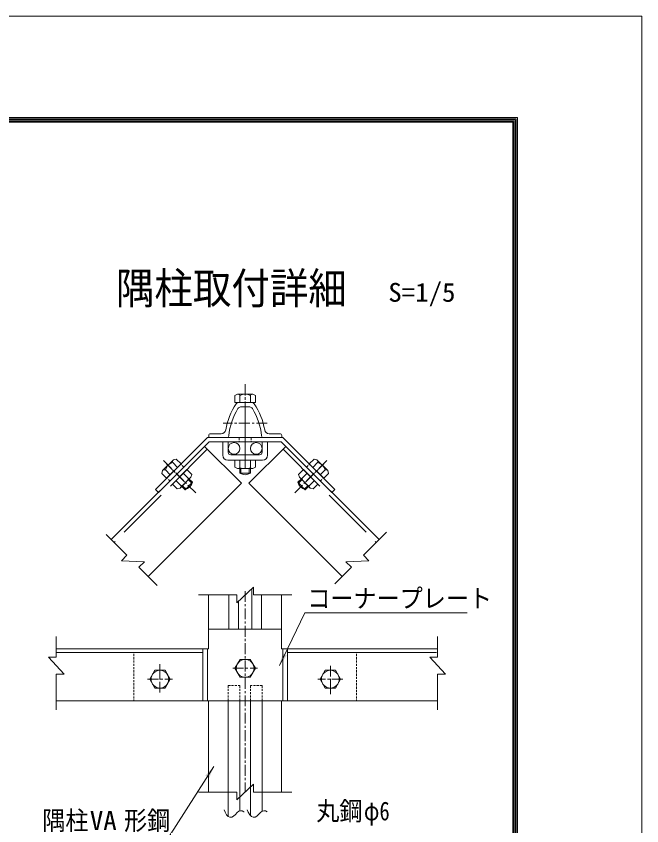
# Model space of a CAD drawing. Units: millimetres, scale not verified, with parts at other scales. Extents: x -4455 to 4455, y -3150 to 3150.
# Drawn here: x 3016 to 4455, y 1288 to 3150 of the extents above; entities that cross this region are included whole.
import ezdxf
from ezdxf.enums import TextEntityAlignment as Align

# ---------------------------------------------------------------- set-up
doc = ezdxf.new("R2010")
doc.units = ezdxf.units.MM
doc.header["$LTSCALE"] = 20
for name, pattern in [('DASHED', [7.5, 6, -1.5]), ('USER1', [2, 1.25, -0.25, 0.25, -0.25]), ('USER4', [0.375, 0.25, -0.125])]:
    doc.linetypes.add(name, pattern=pattern)
doc.layers.add('0-7_7詳細', color=3, linetype='Continuous', lineweight=18)
doc.layers.add('0-E_D-TTL', color=7, linetype='Continuous', lineweight=18)
doc.styles.add('ＭＳ ゴシック', font='')
doc.styles.get('ＭＳ ゴシック').set_extended_font_data('MS Gothic')

msp = doc.modelspace()

# ---------------------------------------------------------------- linework, layer by layer
at = {"layer": '0-7_7詳細', "color": 1, "linetype": 'USER1'}
for p, q in [((3542.41, 2303.84), (3542.41, 2172.22)), ((3542.41, 2302.59), (3542.41, 2160.48)), ((3542.41, 2256.86), (3542.41, 2109.54)), ((3542.41, 2241.77), (3542.41, 2109.54)), ((3593.24, 2214.08), (3491.85, 2214.08)), ((3542.41, 2152.71), (3542.41, 2118.32)), ((3428.57, 2053.88), (3353.59, 2128.86)), ((3656.37, 2053.88), (3731.35, 2128.86)), ((3402.99, 2079.47), (3361.82, 2120.64)), ((3681.96, 2079.47), (3723.13, 2120.64)), ((3681.96, 2079.47), (3723.13, 2120.64)), ((3542.41, 1828.17), (3542.41, 1365.76)), ((3346.44, 1659.61), (3346.44, 1590.22)), ((3738.39, 1591.23), (3738.39, 1660.62)), ((3346.44, 1649.38), (3346.44, 1601.55)), ((3513.85, 1650.42), (3570.97, 1650.42)), ((3738.39, 1601.46), (3738.39, 1649.29)), ((3317.88, 1625.42), (3375, 1625.42)), ((3766.95, 1625.42), (3709.83, 1625.42))]:
    msp.add_line(p, q, dxfattribs=at)
at = {"layer": '0-7_7詳細', "color": 7}
for p, q in [((3524.83, 2281.24), (3518.95, 2277.84)), ((3518.95, 2277.84), (3518.95, 2262.04)), ((3524.83, 2281.24), (3560.11, 2281.24)), ((3530.47, 2277.84), (3530.47, 2262.04)), ((3554.47, 2277.84), (3554.47, 2262.04)), ((3560.11, 2281.24), (3565.99, 2277.84)), ((3565.99, 2277.84), (3565.99, 2262.04)), ((3518.95, 2262.04), (3565.99, 2262.04)), ((3542.47, 2262.04), (3528.03, 2262.04)), ((3542.47, 2262.04), (3556.92, 2262.04)), ((3542.47, 2251.54), (3532.02, 2251.54)), ((3542.47, 2251.54), (3552.92, 2251.54)), ((3455.53, 2181.04), (3336.05, 2061.56)), ((3629.41, 2181.04), (3455.53, 2181.04)), ((3458.47, 2185.54), (3458.47, 2181.04)), ((3500.32, 2181.04), (3458.47, 2181.04)), ((3487.27, 2190.04), (3462.97, 2190.04)), ((3584.62, 2181.04), (3626.47, 2181.04)), ((3597.68, 2190.04), (3621.97, 2190.04)), ((3626.47, 2185.54), (3626.47, 2181.04)), ((3629.41, 2181.04), (3748.9, 2061.56)), ((3459.51, 2171.44), (3234.39, 1946.32)), ((3459.51, 2171.44), (3342.83, 2054.77)), ((3533.75, 2075.98), (3448.9, 2160.83)), ((3625.44, 2171.44), (3459.51, 2171.44)), ((3551.19, 2075.98), (3636.04, 2160.83)), ((3625.44, 2171.44), (3850.56, 1946.32)), ((3625.44, 2171.44), (3742.11, 2054.77)), ((3377.37, 2130.03), (3352.42, 2105.08)), ((3375.78, 2123.64), (3386.96, 2112.47)), ((3377.37, 2130.03), (3383.93, 2131.79)), ((3383.93, 2131.79), (3395.1, 2120.61)), ((3565.93, 2128.84), (3518.89, 2128.84)), ((3518.89, 2112.97), (3518.89, 2128.84)), ((3530.41, 2111.7), (3530.41, 2128.84)), ((3554.41, 2111.7), (3554.41, 2128.84)), ((3565.93, 2112.97), (3565.93, 2128.84)), ((3701.02, 2131.79), (3689.84, 2120.61)), ((3709.16, 2123.64), (3697.99, 2112.47)), ((3707.58, 2130.03), (3701.02, 2131.79)), ((3707.58, 2130.03), (3732.52, 2105.08)), ((3358.81, 2106.67), (3369.99, 2095.5)), ((3395.1, 2120.61), (3361.84, 2087.35)), ((3374.99, 2074.2), (3408.26, 2107.46)), ((3524.65, 2109.64), (3518.89, 2112.97)), ((3560.17, 2109.64), (3524.65, 2109.64)), ((3530.41, 2109.64), (3530.41, 2098.98)), ((3554.41, 2109.64), (3554.41, 2098.98)), ((3560.17, 2109.64), (3565.93, 2112.97)), ((3665.46, 2096.24), (3676.69, 2107.46)), ((3709.95, 2074.2), (3676.69, 2107.46)), ((3689.84, 2120.61), (3723.1, 2087.35)), ((3726.13, 2106.67), (3714.96, 2095.5)), ((3732.52, 2105.08), (3734.28, 2098.53)), ((3392.64, 2064.69), (3417.76, 2089.81)), ((3412.23, 2087.19), (3400.11, 2099.31)), ((3413.69, 2085.74), (3421.22, 2078.2)), ((3554.41, 2098.98), (3530.41, 2098.98)), ((3671.26, 2085.74), (3663.72, 2078.2)), ((3667.19, 2089.81), (3665.46, 2096.24)), ((3692.3, 2064.69), (3667.19, 2089.81)), ((3672.71, 2087.19), (3684.83, 2099.31)), ((3734.28, 2098.53), (3723.1, 2087.35)), ((3533.75, 2075.98), (3319.24, 1861.47)), ((3386.22, 2062.97), (3374.99, 2074.2)), ((3395.26, 2070.22), (3383.14, 2082.34)), ((3396.72, 2068.77), (3404.25, 2061.23)), ((3404.25, 2061.23), (3421.22, 2078.2)), ((3551.19, 2075.98), (3765.7, 1861.47)), ((3680.69, 2061.23), (3663.72, 2078.2)), ((3688.23, 2068.77), (3680.69, 2061.23)), ((3689.68, 2070.22), (3701.81, 2082.34)), ((3698.73, 2062.97), (3709.95, 2074.2)), ((3342.83, 2054.77), (3336.05, 2061.56)), ((3392.64, 2064.69), (3386.22, 2062.97)), ((3692.3, 2064.69), (3698.73, 2062.97)), ((3742.11, 2054.77), (3748.9, 2061.56)), ((3458.41, 1819.16), (3458.41, 1695.42)), ((3626.41, 1819.16), (3626.41, 1695.42)), ((3458.41, 1740.42), (3626.41, 1740.42)), ((3458.41, 1695.42), (3107.67, 1695.42)), ((3444.81, 1695.42), (3444.81, 1575.42)), ((3455.41, 1695.42), (3455.41, 1575.42)), ((3626.41, 1695.42), (3985.02, 1695.42)), ((3629.41, 1695.42), (3629.41, 1575.42)), ((3640.02, 1695.42), (3640.02, 1575.42)), ((3444.81, 1686.42), (3107.67, 1686.42)), ((3640.02, 1686.42), (3982.77, 1686.42)), ((3470.33, 1575.42), (3107.67, 1575.42)), ((3458.41, 1575.42), (3458.41, 1365.76)), ((3458.41, 1575.42), (3626.41, 1575.42)), ((3503.46, 1575.42), (3503.46, 1309.87)), ((3530.46, 1575.42), (3530.46, 1322.25)), ((3554.36, 1575.42), (3554.36, 1312.64)), ((3581.36, 1575.42), (3581.36, 1321.25)), ((3616.75, 1575.42), (3985.02, 1575.42)), ((3626.41, 1575.42), (3626.41, 1365.76))]:
    msp.add_line(p, q, dxfattribs=at)
at = {"layer": '0-7_7詳細', "color": 1, "linetype": 'USER4'}
for p, q in [((3528.91, 2181.04), (3528.91, 2171.44)), ((3555.91, 2181.04), (3555.91, 2171.44)), ((3401.17, 2113.1), (3394.38, 2119.89)), ((3683.77, 2113.1), (3690.56, 2119.89)), ((3683.77, 2113.1), (3690.56, 2119.89)), ((3369.35, 2081.28), (3362.56, 2088.07)), ((3715.59, 2081.28), (3722.38, 2088.07)), ((3715.59, 2081.28), (3722.38, 2088.07))]:
    msp.add_line(p, q, dxfattribs=at)
at = {"layer": '0-7_7詳細'}
for p, q in [((3490.81, 2171.44), (3490.81, 2140.84)), ((3503.41, 2171.44), (3490.81, 2171.44)), ((3503.41, 2171.44), (3503.41, 2147.44)), ((3581.41, 2171.44), (3581.41, 2147.44)), ((3594.01, 2171.44), (3581.41, 2171.44)), ((3594.01, 2171.44), (3594.01, 2140.84)), ((3575.41, 2141.44), (3509.41, 2141.44)), ((3582.01, 2128.84), (3502.81, 2128.84)), ((3557.41, 1833.09), (3557.41, 1740.42)), ((3504.91, 1819.16), (3504.91, 1740.42)), ((3579.91, 1819.16), (3579.91, 1740.42)), ((3527.41, 1805.23), (3527.41, 1740.42))]:
    msp.add_line(p, q, dxfattribs=at)
at = {"layer": '0-7_7詳細', "linetype": 'DASHED'}
for p, q in [((3455.26, 2154.47), (3240.75, 1939.96)), ((3629.68, 2154.47), (3844.19, 1939.96))]:
    msp.add_line(p, q, dxfattribs=at)
at = {"layer": '0-7_7詳細', "color": 1}
for p, q in [((3532.81, 2109.64), (3532.81, 2097.77)), ((3552.01, 2109.64), (3552.01, 2097.77)), ((3398.41, 2070.46), (3406.81, 2062.07)), ((3411.99, 2084.04), (3420.38, 2075.65)), ((3672.96, 2084.04), (3664.56, 2075.65)), ((3686.53, 2070.46), (3678.14, 2062.07))]:
    msp.add_line(p, q, dxfattribs=at)
at = {"layer": '0-7_7詳細', "color": 4}
for p, q in [((3270.44, 1910.27), (3222.58, 1958.13)), ((3814.5, 1910.27), (3867.94, 1963.7)), ((3270.44, 1910.27), (3257.71, 1897.54)), ((3814.5, 1910.27), (3827.23, 1897.54)), ((3257.71, 1897.54), (3310.58, 1895.58)), ((3297.86, 1882.85), (3310.58, 1895.58)), ((3297.86, 1882.85), (3339.7, 1841.01)), ((3787.09, 1882.85), (3748.94, 1844.7)), ((3827.23, 1897.54), (3774.36, 1895.58)), ((3787.09, 1882.85), (3774.36, 1895.58)), ((3523.03, 1801.16), (3561.8, 1837.16)), ((3561.8, 1819.16), (3561.8, 1837.16)), ((3523.03, 1819.16), (3435.22, 1819.16)), ((3523.03, 1819.16), (3523.03, 1801.16)), ((3561.8, 1819.16), (3649.61, 1819.16)), ((3107.67, 1675.92), (3107.67, 1723.44)), ((3985.02, 1675.92), (3985.02, 1723.44)), ((3089.67, 1675.92), (3125.67, 1637.15)), ((3107.67, 1675.92), (3089.67, 1675.92)), ((3967.02, 1675.92), (4003.02, 1637.15)), ((3985.02, 1675.92), (3967.02, 1675.92)), ((3107.67, 1637.15), (3107.67, 1554.62)), ((3107.67, 1637.15), (3125.67, 1637.15)), ((3985.02, 1637.15), (3985.02, 1554.62)), ((3985.02, 1637.15), (4003.02, 1637.15)), ((3523.03, 1347.76), (3561.8, 1383.76)), ((3561.8, 1365.76), (3561.8, 1383.76)), ((3523.03, 1365.76), (3435.22, 1365.76)), ((3523.03, 1365.76), (3523.03, 1347.76)), ((3561.8, 1365.76), (3649.61, 1365.76))]:
    msp.add_line(p, q, dxfattribs=at)
at = {"layer": '0-7_7詳細', "linetype": 'USER4'}
for p, q in [((3286.44, 1683.42), (3286.44, 1575.42)), ((3798.39, 1683.42), (3798.39, 1575.42)), ((3503.46, 1610.76), (3503.46, 1575.42)), ((3503.46, 1610.76), (3530.46, 1610.76)), ((3530.46, 1610.76), (3530.46, 1575.42)), ((3581.36, 1610.76), (3554.36, 1610.76)), ((3554.36, 1610.76), (3554.36, 1575.42)), ((3581.36, 1610.76), (3581.36, 1575.42))]:
    msp.add_line(p, q, dxfattribs=at)
at = {"layer": '0-7_7詳細', "color": 7}
for points in [[(3352.42, 2105.08), (3350.67, 2098.53), (3361.84, 2087.35)], [(3417.76, 2089.81), (3419.48, 2096.24), (3408.26, 2107.46)], [(4053.52, 1777.72), (3679.39, 1777.72), (3621.58, 1657.23)]]:
    msp.add_lwpolyline(points, dxfattribs=at)
at = {"layer": '0-7_7詳細'}
for points in [[(3565.93, 1650.42), (3554.17, 1670.79), (3530.65, 1670.79), (3518.89, 1650.42), (3530.65, 1630.05), (3554.17, 1630.05)], [(3369.96, 1625.42), (3358.2, 1645.79), (3334.68, 1645.79), (3322.92, 1625.42), (3334.68, 1605.05), (3358.2, 1605.05)], [(3714.87, 1625.42), (3726.63, 1605.05), (3750.15, 1605.05), (3761.91, 1625.42), (3750.15, 1645.79), (3726.63, 1645.79)]]:
    msp.add_lwpolyline(points, close=True, dxfattribs=at)
at = {"layer": '0-7_7詳細', "color": 1}
msp.add_lwpolyline([(3067.4, 1261.66), (3365.95, 1261.66), (3470.16, 1424.36)], dxfattribs=at)
at = {"layer": '0-7_7詳細', "color": 4}
for points in [[(3493.87, 1324.85), (3496.14, 1319.72), (3499.82, 1313.69), (3503.61, 1309.72), (3507.52, 1307.79), (3511.54, 1307.9), (3515.68, 1310.06), (3519.93, 1314.27), (3524.16, 1318.7), (3528.23, 1321.54), (3532.15, 1322.78), (3535.9, 1322.43), (3539.5, 1320.49), (3539.87, 1320.11)], [(3547.42, 1324.85), (3549.68, 1319.72), (3553.36, 1313.69), (3557.16, 1309.72), (3561.06, 1307.79), (3565.09, 1307.9), (3569.22, 1310.06), (3573.48, 1314.27), (3577.71, 1318.7), (3581.78, 1321.54), (3585.69, 1322.78), (3589.45, 1322.43), (3593.05, 1320.49), (3593.42, 1320.11)]]:
    msp.add_lwpolyline(points, dxfattribs=at)
at = {"layer": '0-7_7詳細'}
for centre, radius in [((3516.96, 2156.07), 13.5), ((3567.86, 2156.07), 13.5), ((3542.41, 1650.42), 20.4), ((3346.44, 1625.42), 20.4), ((3738.39, 1625.42), 20.4)]:
    msp.add_circle(centre, radius, dxfattribs=at)
at = {"layer": '0-7_7詳細', "color": 7}
for centre, radius, start, end in [((3525.14, 2275.36), 5.88, 24.94299, 92.968), ((3542.47, 2258.33), 22.91, 58.40741, 121.59259), ((3559.81, 2275.36), 5.88, 87.032, 155.05701), ((3654.09, 2170.51), 159, 146.31318, 169.79517), ((3528.03, 2254.54), 7.5, 90, 146.31318), ((3556.92, 2254.54), 7.5, 33.68682, 90), ((3430.86, 2170.51), 159, 10.20483, 33.68682), ((3654.09, 2170.51), 150, 148.94488, 174.41738), ((3532.02, 2244.04), 7.5, 90, 149.11884), ((3552.92, 2244.04), 7.5, 30.88116, 90), ((3430.86, 2170.51), 150, 5.58262, 31.05512), ((3487.27, 2200.54), 10.5, 270, 349.79517), ((3597.68, 2200.54), 10.5, 190.20483, 270), ((3462.97, 2185.54), 4.5, 90, 180), ((3500.32, 2185.54), 4.5, 270, 354.41738), ((3584.62, 2185.54), 4.5, 185.58262, 270), ((3621.97, 2185.54), 4.5, 0, 90), ((3381.09, 2101.36), 22.91, 103.40741, 166.59259), ((3381.31, 2125.66), 5.88, 132.032, 200.05701), ((3703.64, 2125.66), 5.88, 339.94299, 47.968), ((3703.85, 2101.36), 22.91, 13.40741, 76.59259), ((3356.79, 2101.14), 5.88, 69.94299, 137.968), ((3524.65, 2118.73), 9.09, 270, 309.3382), ((3542.41, 2145.64), 36, 250.52878, 289.47122), ((3560.17, 2118.73), 9.09, 230.6618, 270), ((3728.15, 2101.14), 5.88, 42.032, 110.05701), ((3379.75, 2102.71), 36, 295.52878, 334.47122), ((3411.33, 2096.24), 9.09, 275.6618, 315), ((3542.41, 2119.76), 24, 240, 300), ((3673.61, 2096.24), 9.09, 225, 264.3382), ((3705.2, 2102.71), 36, 205.52878, 244.47122), ((3386.22, 2071.12), 9.09, 315, 354.3382), ((3398.04, 2084.41), 24, 285, 345), ((3686.9, 2084.41), 24, 195, 255), ((3698.73, 2071.12), 9.09, 185.6618, 225)]:
    msp.add_arc(centre, radius, start, end, dxfattribs=at)
at = {"layer": '0-7_7詳細'}
for centre, radius, start, end in [((3509.41, 2147.44), 6, 180, 270), ((3575.41, 2147.44), 6, 270, 0), ((3502.81, 2140.84), 12, 180, 270), ((3582.01, 2140.84), 12, 270, 0)]:
    msp.add_arc(centre, radius, start, end, dxfattribs=at)
at = {"layer": '0-7_7詳細', "color": 7}
msp.add_solid([(3620.71, 1655.42), (3628.99, 1684.73), (3638.39, 1680.22)], dxfattribs=at)
at = {"layer": '0-7_7詳細', "color": 1}
msp.add_solid([(3471.24, 1426.04), (3459.44, 1397.97), (3450.67, 1403.59)], dxfattribs=at)
at = {"layer": '0-E_D-TTL', "color": 2}
msp.add_lwpolyline([(-4454.7, 3150.21), (4455, 3150.21), (4455, -3150.21), (-4454.7, -3150.21)], close=True, dxfattribs=at)
at = {"layer": '0-E_D-TTL'}
for points in [[(-4168.31, 2916.86), (4168.62, 2916.86), (4168.62, -2916.87), (-4168.31, -2916.87)], [(-4165.66, 2914.21), (4165.97, 2914.21), (4165.97, -2914.21), (-4165.66, -2914.21)], [(-4163.01, 2911.56), (4163.31, 2911.56), (4163.31, -2911.56), (-4163.01, -2911.56)], [(-4160.36, 2908.91), (4160.66, 2908.91), (4160.66, -2908.91), (-4160.36, -2908.91)], [(-4157.71, 2906.26), (4158.01, 2906.26), (4158.01, -2906.26), (-4157.71, -2906.26)]]:
    msp.add_lwpolyline(points, close=True, dxfattribs=at)

# ---------------------------------------------------------------- texts
at = {"layer": '0-7_7詳細', "color": 7, "style": 'ＭＳ ゴシック', "width": 0.9}
msp.add_text('隅柱取付詳細', height=72.14, dxfattribs=at).set_placement((3245, 2466.74), align=Align.BOTTOM_LEFT)
at = {"layer": '0-7_7詳細', "style": 'ＭＳ ゴシック'}
for s, width, p in [('S=1/5', 1.05, (3871.78, 2480.44)), ('コーナープレート', 0.9, (3685.44, 1776.83)), ('丸鋼', 0.9, (3706.1, 1287.68)), ('φ6', 0.8, (3815.62, 1287.68)), ('隅柱', 0.9, (3075.74, 1265.71)), ('形鋼', 0.9, (3263.7, 1265.8)), ('VA', 1.05, (3185.08, 1265.64))]:
    msp.add_text(s, height=43.26, dxfattribs=dict(at, width=width)).set_placement(p, align=Align.BOTTOM_LEFT)

doc.saveas('drawing.dxf')
